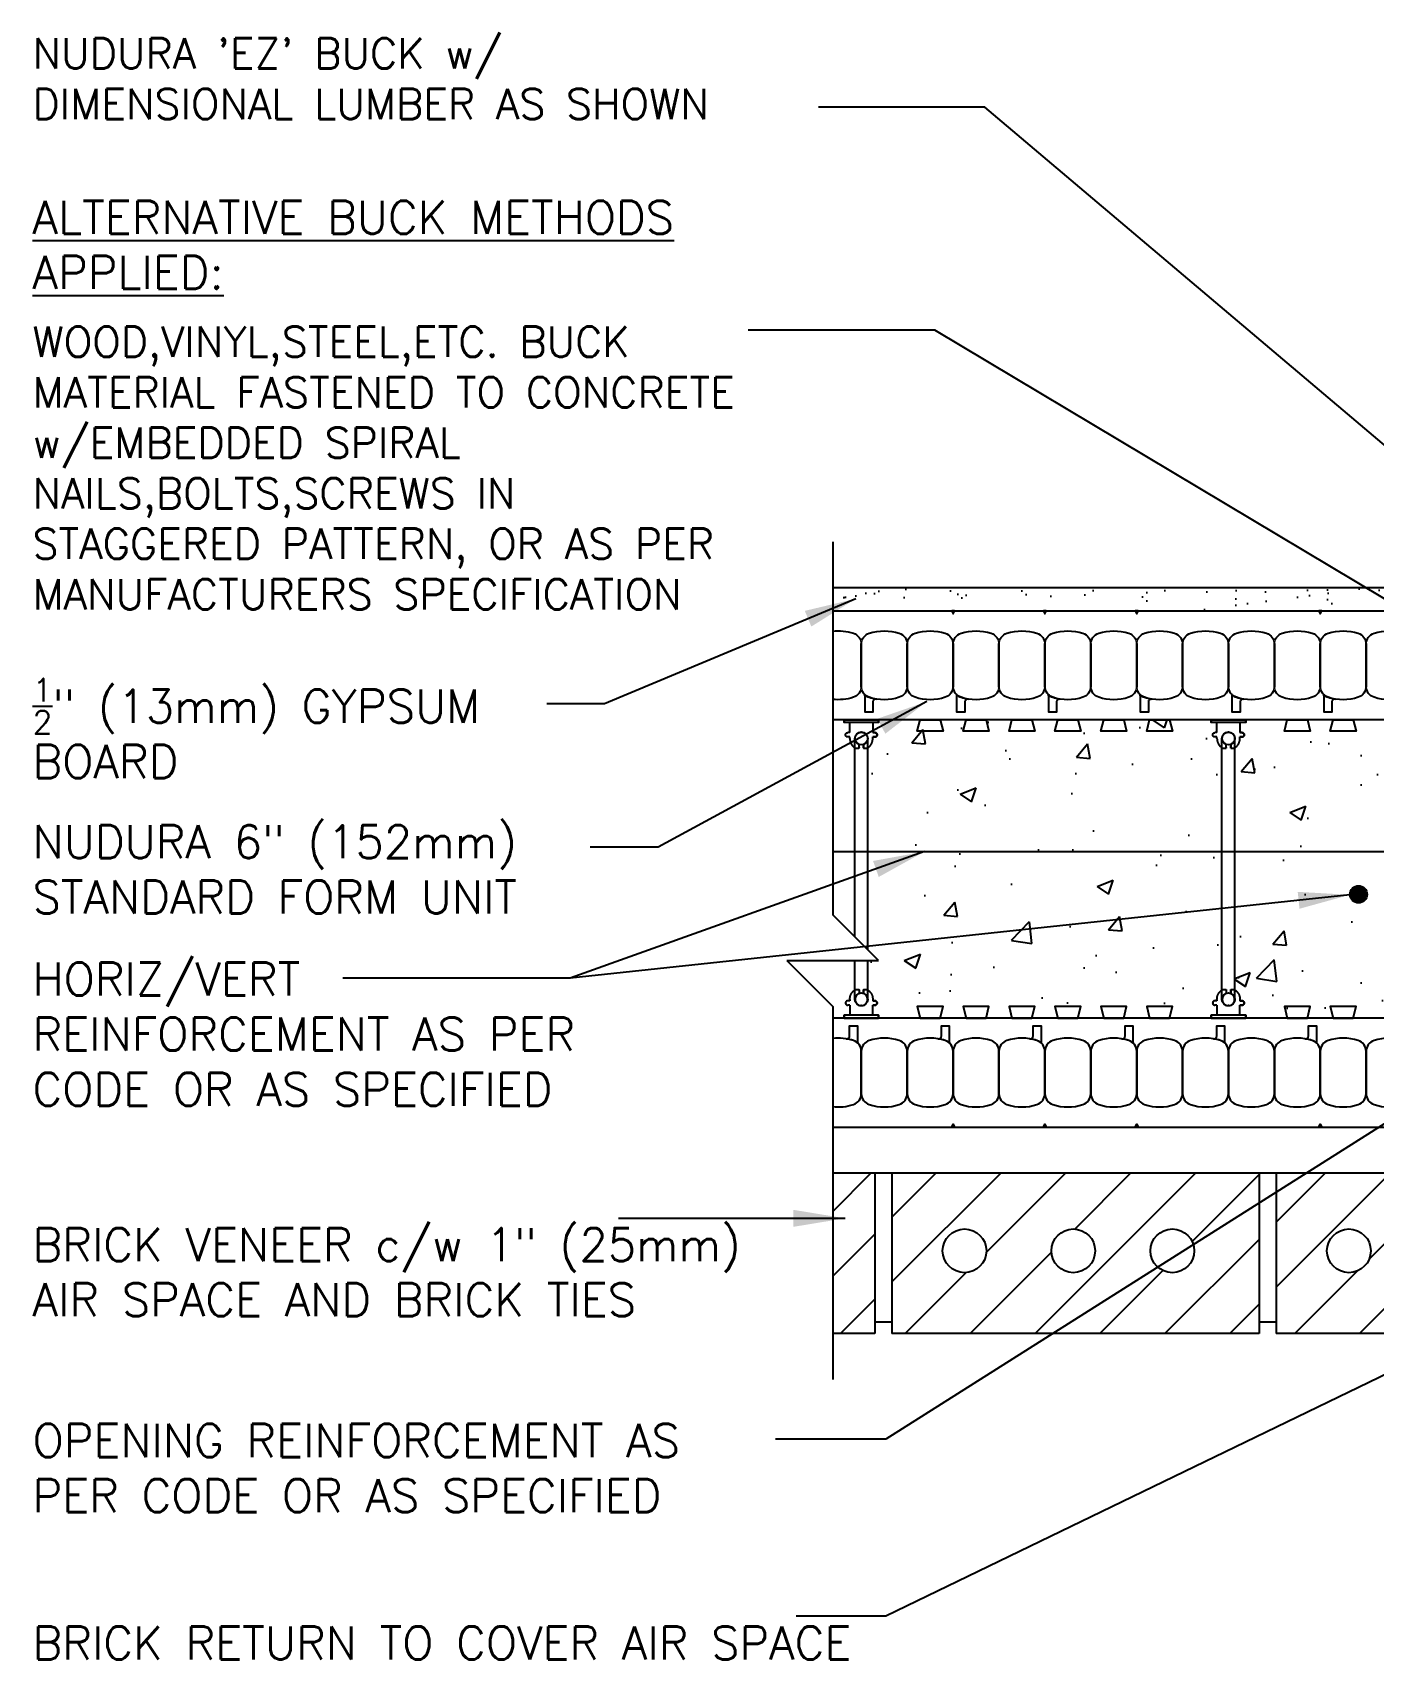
# Model space of a CAD drawing. Header units: inches. Extents: x 2870.9 to 2928.1, y 405.8 to 473.1.
# Drawn here: x 2870.89 to 2900.11, y 437.63 to 473.08 of the extents above; entities that cross this region are included whole.
import ezdxf

# ---------------------------------------------------------------- set-up
doc = ezdxf.new("R2010")
doc.units = ezdxf.units.IN
doc.header["$LTSCALE"] = 0.5
doc.header["$MEASUREMENT"] = 0
doc.layers.get('0').update_dxf_attribs({"linetype": 'CONTINUOUS'})
for name, color, linetype in [('HATCH', 12, 'CONTINUOUS'), ('LINE18', 9, 'CONTINUOUS'), ('line25', 2, 'CONTINUOUS'), ('LINE50', 5, 'CONTINUOUS'), ('LINE65', 3, 'CONTINUOUS'), ('LINE9', 9, 'CONTINUOUS'), ('TEXT', 4, 'CONTINUOUS')]:
    doc.layers.add(name, color=color, linetype=linetype)
doc.styles.add('DIM', font='romans.shx', dxfattribs={"width": 0.7})
doc.styles.get("Standard").update_dxf_attribs({"font": 'romans.shx'})
doc.dimstyles.new('ext_12', dxfattribs={"dimscale": 12, "dimtxt": 0.09375, "dimasz": 0.09375, "dimexe": 0.09375, "dimexo": 0.0625, "dimgap": 0.0625, "dimtad": 1, "dimdec": 1, "dimzin": 3, "dimdsep": 46, "dimlunit": 4, "dimtxsty": 'DIM', "dimcen": 0.09, "dimdle": 0.09375, "dimclrt": 4, "dimadec": 0, "dimazin": 0, "dimtfac": 1, "dimtdec": 1, "dimtmove": 2, "dimatfit": 3, "dimfxl": 0, "dimfrac": 2, "dimtolj": 1, "dimtzin": 0, "dimarcsym": 0})

# ---------------------------------------------------------------- blocks, each defined once
blk = doc.blocks.new('WEB_6_CENTRE_TOP')
for p, q in [((5.688, 0.141), (0, 0.141)), ((5.688, -0.141), (0, -0.141))]:
    blk.add_line(p, q)
for centre in [(0, 0), (5.688, 0)]:
    blk.add_circle(centre, 0.141)
blk = doc.blocks.new('Connector')
blk.add_point((0.271, 0))
at = {"layer": 'LINE9'}
for p, q in [((0, 0.375), (0, -0.375)), ((0.062, -0.375), (0.062, 0.375)), ((0.281, 0.25), (0.062, 0.25))]:
    blk.add_line(p, q, dxfattribs=at)
for points, weights in [([(0.007, 0.375), (0.004, 0.375), (0, 0.375)], [1, 0.972587069138, 0.950305488115]), ([(0.327, 0.343), (0.308, 0.343), (0.281, 0.317), (0.281, 0.297)], [1, 0.85355339, 0.85355339, 1]), ([(0.328, 0.343), (0.327, 0.343), (0.327, 0.343)], [1, 0.70710678, 1]), ([(0.375, 0.297), (0.375, 0.317), (0.348, 0.343), (0.329, 0.343)], [1, 0.85355339, 0.85355339, 1]), ([(0.406, 0.25), (0.546, 0.25), (0.619, 0.131)], [0.958404415409, 0.794674173519, 0.864651571113]), ([(0.619, 0.052), (0.612, 0.049), (0.604, 0.049)], [0.83615024178, 0.892081430621, 1]), ([(0.281, -0.297), (0.281, -0.317), (0.308, -0.343), (0.327, -0.343)], [1, 0.85355339, 0.85355339, 1]), ([(0.327, -0.343), (0.281, -0.343), (0.281, -0.297)], [1, 0.70710678, 1]), ([(0.329, -0.343), (0.348, -0.343), (0.375, -0.317), (0.375, -0.297)], [1, 0.85355339, 0.85355339, 1]), ([(0.375, -0.297), (0.375, -0.343), (0.329, -0.343)], [1, 0.70710678, 1]), ([(0.619, -0.131), (0.546, -0.25), (0.406, -0.25)], [0.864651574428, 0.794674169686, 0.958404415195]), ([(0.604, -0.049), (0.612, -0.049), (0.619, -0.052)], [1, 0.89208144177, 0.836150253337]), ([(0, -0.375), (0.004, -0.375), (0.007, -0.375)], [0.950305488115, 0.972587069138, 1])]:
    blk.add_rational_spline(points, weights, degree=2, dxfattribs=at)
for points, degree in [([(0, 0.375), (0.002, 0.375), (0.005, 0.375), (0.007, 0.375)], 3), ([(0.007, 0.375), (0.021, 0.375), (0.051, 0.375), (0.062, 0.375), (0.062, 0.375)], 3), ([(0.281, 0.25), (0.281, 0.297)], 1), ([(0.327, 0.343), (0.327, 0.343), (0.328, 0.343), (0.328, 0.343)], 3), ([(0.328, 0.343), (0.329, 0.343), (0.329, 0.343), (0.329, 0.343)], 3), ([(0.375, 0.25), (0.375, 0.297)], 1), ([(0.406, 0.25), (0.375, 0.25)], 1), ([(0.604, 0.049), (0.532, 0.049)], 1), ([(0.604, 0.049), (0.609, 0.049), (0.614, 0.05), (0.619, 0.052)], 3), ([(0.619, 0.131), (0.619, 0.052)], 1), ([(0.062, -0.25), (0.281, -0.25)], 1), ([(0.281, -0.297), (0.281, -0.25)], 1), ([(0.281, -0.25), (0.281, -0.297)], 1), ([(0.328, -0.343), (0.328, -0.343), (0.327, -0.343), (0.327, -0.343)], 3), ([(0.329, -0.343), (0.329, -0.343), (0.329, -0.343), (0.328, -0.343)], 3), ([(0.375, -0.25), (0.375, -0.297)], 1), ([(0.375, -0.297), (0.375, -0.25)], 1), ([(0.406, -0.25), (0.375, -0.25)], 1), ([(0.532, -0.049), (0.604, -0.049)], 1), ([(0.604, -0.049), (0.58, -0.049), (0.556, -0.049), (0.532, -0.049)], 3), ([(0.619, -0.052), (0.614, -0.05), (0.609, -0.049), (0.604, -0.049)], 3), ([(0.619, -0.052), (0.619, -0.131)], 1), ([(0.007, -0.375), (0.005, -0.375), (0.002, -0.375), (0, -0.375)], 3), ([(0.062, -0.375), (0.062, -0.375), (0.051, -0.375), (0.021, -0.375), (0.007, -0.375)], 3)]:
    blk.add_open_spline(points, degree=degree, dxfattribs=at)
for points, weights, knots in [([(0.062, 0.375), (0.062, 0.375), (0.046, 0.375), (0.03, 0.375), (0.007, 0.375)], [0.868718858569, 0.861102746415, 1, 0.861102734288, 0.868718859898], [0, 0, 0, 0.5, 0.5, 1, 1, 1]), ([(0.532, 0.049), (0.472, 0.203), (0.333, 0.113), (0.157, 0), (0.333, -0.113), (0.472, -0.203), (0.532, -0.049)], [0.899508922286, 0.599718215298, 1, 0.54226024, 1, 0.599718224335, 0.899508908749], [0, 0, 0, 0.318112, 0.318112, 0.681888, 0.681888, 1, 1, 1]), ([(0.007, -0.375), (0.03, -0.375), (0.046, -0.375), (0.062, -0.375), (0.062, -0.375)], [0.868718859319, 0.861102739573, 1, 0.861102742958, 0.868718858948], [0, 0, 0, 0.5, 0.5, 1, 1, 1])]:
    blk.add_rational_spline(points, weights, degree=2, knots=knots, dxfattribs=at)
for points in [[(0.406, 0.25), (0.406, 0.25), (0.406, 0.25), (0.406, 0.25), (0.406, 0.25), (0.406, 0.25), (0.406, 0.25)], [(0.406, 0.25), (0.406, 0.25), (0.406, 0.25), (0.406, 0.25), (0.406, 0.25), (0.406, 0.25), (0.406, 0.25)], [(0.406, 0.25), (0.406, 0.25), (0.406, 0.25), (0.406, 0.25), (0.406, 0.25), (0.406, 0.25), (0.406, 0.25)], [(0.406, 0.25), (0.406, 0.25), (0.406, 0.25), (0.406, 0.25), (0.406, 0.25), (0.406, 0.25), (0.406, 0.25)], [(0.406, 0.25), (0.406, 0.25), (0.406, 0.25), (0.406, 0.25), (0.406, 0.25), (0.406, 0.25), (0.406, 0.25)], [(0.406, 0.25), (0.406, 0.25), (0.406, 0.25), (0.406, 0.25), (0.406, 0.25), (0.406, 0.25), (0.406, 0.25)], [(0.406, 0.25), (0.406, 0.25), (0.406, 0.25), (0.406, 0.25), (0.406, 0.25), (0.406, 0.25), (0.406, 0.25)], [(0.406, 0.25), (0.406, 0.25), (0.406, 0.25), (0.406, 0.25), (0.406, 0.25), (0.406, 0.25), (0.406, 0.25)], [(0.406, 0.25), (0.406, 0.25), (0.406, 0.25), (0.406, 0.25), (0.406, 0.25), (0.406, 0.25), (0.406, 0.25)], [(0.406, 0.25), (0.406, 0.25), (0.406, 0.25), (0.406, 0.25), (0.406, 0.25), (0.406, 0.25), (0.406, 0.25)], [(0.406, 0.25), (0.406, 0.25), (0.406, 0.25), (0.406, 0.25), (0.406, 0.25), (0.406, 0.25), (0.406, 0.25)], [(0.406, 0.25), (0.406, 0.25), (0.406, 0.25), (0.406, 0.25), (0.406, 0.25), (0.406, 0.25), (0.406, 0.25)], [(0.406, 0.25), (0.406, 0.25), (0.406, 0.25), (0.406, 0.25), (0.406, 0.25), (0.406, 0.25), (0.406, 0.25)], [(0.406, 0.25), (0.406, 0.25), (0.406, 0.25), (0.406, 0.25), (0.406, 0.25), (0.406, 0.25), (0.406, 0.25)], [(0.406, 0.25), (0.406, 0.25), (0.406, 0.25), (0.406, 0.25), (0.406, 0.25), (0.406, 0.25), (0.406, 0.25)], [(0.406, 0.25), (0.406, 0.25), (0.406, 0.25), (0.406, 0.25), (0.406, 0.25), (0.406, 0.25), (0.406, 0.25)], [(0.406, 0.25), (0.406, 0.25), (0.406, 0.25), (0.406, 0.25), (0.406, 0.25), (0.406, 0.25), (0.406, 0.25)], [(0.406, 0.25), (0.406, 0.25), (0.406, 0.25), (0.406, 0.25), (0.406, 0.25), (0.406, 0.25), (0.406, 0.25)], [(0.406, 0.25), (0.406, 0.25), (0.406, 0.25), (0.406, 0.25), (0.406, 0.25), (0.406, 0.25), (0.406, 0.25)], [(0.406, 0.25), (0.406, 0.25), (0.406, 0.25), (0.406, 0.25), (0.406, 0.25), (0.406, 0.25), (0.406, 0.25)], [(0.406, 0.25), (0.406, 0.25), (0.406, 0.25), (0.406, 0.25), (0.406, 0.25), (0.406, 0.25), (0.406, 0.25)], [(0.406, 0.25), (0.406, 0.25), (0.406, 0.25), (0.406, 0.25), (0.406, 0.25), (0.406, 0.25), (0.406, 0.25)], [(0.406, 0.25), (0.406, 0.25), (0.406, 0.25), (0.406, 0.25), (0.406, 0.25), (0.406, 0.25), (0.406, 0.25)], [(0.406, 0.25), (0.406, 0.25), (0.406, 0.25), (0.406, 0.25), (0.406, 0.25), (0.406, 0.25), (0.406, 0.25)], [(0.532, 0.049), (0.532, 0.049), (0.532, 0.049), (0.532, 0.049), (0.532, 0.049), (0.532, 0.049), (0.532, 0.049)], [(0.532, 0.049), (0.532, 0.049), (0.532, 0.049), (0.532, 0.049), (0.532, 0.049), (0.532, 0.049), (0.532, 0.049)], [(0.532, 0.049), (0.532, 0.049), (0.532, 0.049), (0.532, 0.049), (0.532, 0.049), (0.532, 0.049), (0.532, 0.049)], [(0.532, 0.049), (0.532, 0.049), (0.532, 0.049), (0.532, 0.049), (0.532, 0.049), (0.532, 0.049), (0.532, 0.049)], [(0.532, 0.049), (0.532, 0.049), (0.532, 0.049), (0.532, 0.049), (0.532, 0.049), (0.532, 0.049), (0.532, 0.049)], [(0.532, 0.049), (0.532, 0.049), (0.532, 0.049), (0.532, 0.049), (0.532, 0.049), (0.532, 0.049), (0.532, 0.049)], [(0.532, 0.049), (0.532, 0.049), (0.532, 0.049), (0.532, 0.049), (0.532, 0.049), (0.532, 0.049), (0.532, 0.049)], [(0.532, 0.049), (0.532, 0.049), (0.532, 0.049), (0.532, 0.049), (0.532, 0.049), (0.532, 0.049), (0.532, 0.049)], [(0.532, 0.049), (0.532, 0.049), (0.532, 0.049), (0.532, 0.049), (0.532, 0.049), (0.532, 0.049), (0.532, 0.049)], [(0.532, 0.049), (0.532, 0.049), (0.532, 0.049), (0.532, 0.049), (0.532, 0.049), (0.532, 0.049), (0.532, 0.049)], [(0.604, 0.049), (0.604, 0.049), (0.604, 0.049), (0.604, 0.049), (0.604, 0.049), (0.604, 0.049), (0.604, 0.049)], [(0.604, 0.049), (0.604, 0.049), (0.604, 0.049), (0.604, 0.049), (0.604, 0.049), (0.604, 0.049), (0.604, 0.049)], [(0.604, 0.049), (0.604, 0.049), (0.604, 0.049), (0.604, 0.049), (0.604, 0.049), (0.604, 0.049), (0.604, 0.049)], [(0.604, 0.049), (0.604, 0.049), (0.604, 0.049), (0.604, 0.049), (0.604, 0.049), (0.604, 0.049), (0.604, 0.049)], [(0.619, 0.131), (0.619, 0.131), (0.619, 0.131), (0.619, 0.131), (0.619, 0.131), (0.619, 0.131), (0.619, 0.131)], [(0.619, 0.131), (0.619, 0.131), (0.619, 0.131), (0.619, 0.131), (0.619, 0.131), (0.619, 0.131), (0.619, 0.131)], [(0.619, 0.131), (0.619, 0.131), (0.619, 0.131), (0.619, 0.131), (0.619, 0.131), (0.619, 0.131), (0.619, 0.131)], [(0.619, 0.131), (0.619, 0.131), (0.619, 0.131), (0.619, 0.131), (0.619, 0.131), (0.619, 0.131), (0.619, 0.131)], [(0.406, -0.25), (0.406, -0.25), (0.406, -0.25), (0.406, -0.25), (0.406, -0.25), (0.406, -0.25), (0.406, -0.25)], [(0.406, -0.25), (0.406, -0.25), (0.406, -0.25), (0.406, -0.25), (0.406, -0.25), (0.406, -0.25), (0.406, -0.25)], [(0.406, -0.25), (0.406, -0.25), (0.406, -0.25), (0.406, -0.25), (0.406, -0.25), (0.406, -0.25), (0.406, -0.25)], [(0.406, -0.25), (0.406, -0.25), (0.406, -0.25), (0.406, -0.25), (0.406, -0.25), (0.406, -0.25), (0.406, -0.25)], [(0.406, -0.25), (0.406, -0.25), (0.406, -0.25), (0.406, -0.25), (0.406, -0.25), (0.406, -0.25), (0.406, -0.25)], [(0.406, -0.25), (0.406, -0.25), (0.406, -0.25), (0.406, -0.25), (0.406, -0.25), (0.406, -0.25), (0.406, -0.25)], [(0.406, -0.25), (0.406, -0.25), (0.406, -0.25), (0.406, -0.25), (0.406, -0.25), (0.406, -0.25), (0.406, -0.25)], [(0.406, -0.25), (0.406, -0.25), (0.406, -0.25), (0.406, -0.25), (0.406, -0.25), (0.406, -0.25), (0.406, -0.25)], [(0.406, -0.25), (0.406, -0.25), (0.406, -0.25), (0.406, -0.25), (0.406, -0.25), (0.406, -0.25), (0.406, -0.25)], [(0.406, -0.25), (0.406, -0.25), (0.406, -0.25), (0.406, -0.25), (0.406, -0.25), (0.406, -0.25), (0.406, -0.25)], [(0.406, -0.25), (0.406, -0.25), (0.406, -0.25), (0.406, -0.25), (0.406, -0.25), (0.406, -0.25), (0.406, -0.25)], [(0.532, -0.049), (0.532, -0.049), (0.532, -0.049), (0.532, -0.049), (0.532, -0.049), (0.532, -0.049), (0.532, -0.049)], [(0.532, -0.049), (0.532, -0.049), (0.532, -0.049), (0.532, -0.049), (0.532, -0.049), (0.532, -0.049), (0.532, -0.049)], [(0.532, -0.049), (0.532, -0.049), (0.532, -0.049), (0.532, -0.049), (0.532, -0.049), (0.532, -0.049), (0.532, -0.049)], [(0.532, -0.049), (0.532, -0.049), (0.532, -0.049), (0.532, -0.049), (0.532, -0.049), (0.532, -0.049), (0.532, -0.049)], [(0.604, -0.049), (0.604, -0.049), (0.604, -0.049), (0.604, -0.049), (0.604, -0.049), (0.604, -0.049), (0.604, -0.049)], [(0.604, -0.049), (0.604, -0.049), (0.604, -0.049), (0.604, -0.049), (0.604, -0.049), (0.604, -0.049), (0.604, -0.049)], [(0.604, -0.049), (0.604, -0.049), (0.604, -0.049), (0.604, -0.049), (0.604, -0.049), (0.604, -0.049), (0.604, -0.049)], [(0.604, -0.049), (0.604, -0.049), (0.604, -0.049), (0.604, -0.049), (0.604, -0.049), (0.604, -0.049), (0.604, -0.049)], [(0.604, -0.049), (0.604, -0.049), (0.604, -0.049), (0.604, -0.049), (0.604, -0.049), (0.604, -0.049), (0.604, -0.049)], [(0.604, -0.049), (0.604, -0.049), (0.604, -0.049), (0.604, -0.049), (0.604, -0.049), (0.604, -0.049), (0.604, -0.049)], [(0.604, -0.049), (0.604, -0.049), (0.604, -0.049), (0.604, -0.049), (0.604, -0.049), (0.604, -0.049), (0.604, -0.049)], [(0.604, -0.049), (0.604, -0.049), (0.604, -0.049), (0.604, -0.049), (0.604, -0.049), (0.604, -0.049), (0.604, -0.049)], [(0.619, -0.131), (0.619, -0.131), (0.619, -0.131), (0.619, -0.131), (0.619, -0.131), (0.619, -0.131), (0.619, -0.131)], [(0.619, -0.131), (0.619, -0.131), (0.619, -0.131), (0.619, -0.131), (0.619, -0.131), (0.619, -0.131), (0.619, -0.131)], [(0.619, -0.131), (0.619, -0.131), (0.619, -0.131), (0.619, -0.131), (0.619, -0.131), (0.619, -0.131), (0.619, -0.131)], [(0.619, -0.131), (0.619, -0.131), (0.619, -0.131), (0.619, -0.131), (0.619, -0.131), (0.619, -0.131), (0.619, -0.131)]]:
    blk.add_open_spline(points, degree=3, knots=[0, 0, 0, 0, 1, 1, 1, 1, 1, 1, 1], dxfattribs=at)

msp = doc.modelspace()

# ---------------------------------------------------------------- hatches: boundary and pattern name
at = {"layer": 'HATCH'}
h = msp.add_hatch(dxfattribs=at)
h.set_pattern_fill('AR-SAND', color=256, scale=0.5, style=0)
h.set_pattern_definition([(37.5, (6.26056, 1.0462), (-0.03149668, 0.96341188), [0, -0.76, 0, -0.85, 0, -0.8125]), (7.5, (6.2606, 1.0462), (0.88488835, 1.41107303), [0, -0.41, 0, -0.685, 0, -0.2625]), (327.5, (5.64556, 1.0462), (1.55707093, 0.00282953), [0, -0.25, 0, -0.9, 0, -1.175]), (317.5, (5.6456, 1.0462), (1.5030633, 0.4388378), [0, -0.125, 0, -0.59, 0, -0.675])])
h.paths.add_polyline_path([(2894.0538476, 460.9825761), (2894.0538476, 460.4825761), (2899.7389942, 460.4825761), (2899.7389942, 460.9825761)])
h.paths.add_polyline_path([(2899.7389942, 460.9825761), (2899.7389942, 460.4825761), (2908.950108, 460.4825761), (2910.4550513, 460.4825761), (2910.4550513, 460.9825761)])
h.paths.add_polyline_path([(2888.3276461, 460.9825761), (2888.3276461, 460.4825761), (2894.0538476, 460.4825761), (2894.0538476, 460.9825761)])
h = msp.add_hatch(dxfattribs=at)
h.set_pattern_fill('AR-CONC', color=256, scale=0.5)
h.set_pattern_definition([(50, (0, 0), (3.586301, -0.3137607), [0.375, -4.125]), (355, (0, 0), (-0.6937567, 3.7609607), [0.3, -3.3]), (100.45144, (0.299, -0.026), (2.8925442, 3.4472), [0.318701, -3.5057106]), (46.1842, (0, 1), (5.3362067, -0.8275964), [0.5625, -6.1875]), (96.63564, (0.4447, 0.931), (4.67331, 4.870593), [0.478052, -5.258569]), (351.18416, (0, 1), (4.67331, 4.870593), [0.45, -4.95]), (21, (0.5, 0.75), (2.9845353, -2.0130945), [0.375, -4.125]), (326, (0.5, 0.75), (1.2165767, 3.62575), [0.3, -3.3]), (71.45144, (0.7487, 0.5822), (4.201112, 1.6126558), [0.318701, -3.5057106]), (37.5, (0, 0), (0.0607993, 1.66446927), [0, -3.26, 0, -3.35, 0, -3.3125]), (7.5, (0, 0), (1.3153477, 1.9720586), [0, -1.91, 0, -3.185, 0, -1.2625]), (327.5, (-1.115, 0), (2.6691122, -0.11277436), [0, -1.25, 0, -3.9, 0, -5.175]), (317.5, (-1.615, 0), (2.9159308, 0.500525), [0, -1.625, 0, -2.59, 0, -3.675])])
h.paths.add_polyline_path([(2889.3251073, 458.1076087), (2896.5751088, 458.1076087), (2896.8094383, 457.4949906), (2896.8094383, 452.2202318), (2896.5751088, 451.6076138), (2889.3251073, 451.6076138), (2889.0906883, 452.2202926), (2889.0906883, 452.8579838), (2889.3276461, 452.8579838), (2889.0906883, 453.0949416), (2889.0906883, 457.4949298)])
h.paths.add_polyline_path([(2897.3251073, 458.1076087), (2904.5751088, 458.1076087), (2904.8094383, 457.4949906), (2904.8094383, 452.2202318), (2904.5751088, 451.6076138), (2897.3251073, 451.6076138), (2897.0906883, 452.2202926), (2897.0906883, 452.8579838), (2897.0906883, 453.0949416), (2897.0906883, 457.4949298)])
h.paths.add_polyline_path([(2905.3251073, 458.1076087), (2908.3980725, 458.1075735), (2908.3980725, 451.6075786), (2905.3251073, 451.6076138), (2905.0906883, 452.2202926), (2905.0906883, 452.8579838), (2905.0906883, 453.0949416), (2905.0906883, 457.4949298)])
h = msp.add_hatch(dxfattribs=at)
h.set_pattern_fill('ANSI31', color=256, scale=8, style=0)
h.paths.add_polyline_path([(2889.2421784, 448.2329838), (2888.3276461, 448.2329838), (2888.3276461, 444.7329838), (2889.2421784, 444.7329838)])
edge = h.paths.add_edge_path()
edge.add_arc((2891.1987763, 446.5346126), 0.4765505, 0, 360)
edge = h.paths.add_edge_path()
edge.add_arc((2893.5678856, 446.5346126), 0.4765505, 0, 360)
edge = h.paths.add_edge_path()
edge.add_arc((2895.7278496, 446.5346126), 0.4765505, 0, 360)
h.paths.add_polyline_path([(2889.6171784, 448.2329838), (2889.6171784, 444.7329838), (2897.6171784, 444.7329838), (2897.6171784, 448.2329838)])
edge = h.paths.add_edge_path()
edge.add_arc((2899.5737763, 446.5346126), 0.4765505, 0, 360)
edge = h.paths.add_edge_path()
edge.add_arc((2901.9428856, 446.5346126), 0.4765505, 0, 360)
edge = h.paths.add_edge_path()
edge.add_arc((2904.1028496, 446.5346126), 0.4765505, 0, 360)
h.paths.add_polyline_path([(2905.9921784, 448.2329838), (2897.9921784, 448.2329838), (2897.9921784, 444.7329838), (2905.9921784, 444.7329838)])
edge = h.paths.add_edge_path()
edge.add_arc((2908.1688072, 446.6223126), 0.4765505, 0, 360)
edge = h.paths.add_edge_path()
edge.add_arc((2908.1688072, 448.7822766), 0.4765505, 185.98639163, 354.01360837)
edge.add_line((2908.6427589, 448.7325761), (2909.8671784, 448.7325761))
edge.add_line((2909.8671784, 448.7325761), (2909.8671784, 444.7329838))
edge.add_line((2909.8671784, 444.7329838), (2906.3671784, 444.7329838))
edge.add_line((2906.3671784, 444.7329838), (2906.3671784, 448.7325761))
edge.add_line((2906.3671784, 448.7325761), (2907.6948555, 448.7325761))
at = {"layer": 'LINE65'}
msp.add_hatch(color=256, dxfattribs=at).paths.add_polyline_path([(2899.9720393, 454.3027795, 1), (2899.5970393, 454.3027795, 1)])

# ---------------------------------------------------------------- linework, layer by layer
at = {"layer": 'LINE18', "flags": 128}
msp.add_lwpolyline([(2910.5011689, 453.8205357), (2910.5011689, 460.9829838), (2888.3276461, 460.9829838)], dxfattribs=at)
at = {"layer": 'line25'}
for p, q in [((2909.950108, 458.1075761), (2888.325108, 458.1075761)), ((2909.950108, 451.6075761), (2888.3276461, 451.6075761)), ((2888.3276461, 448.2329838), (2906.3671784, 448.2329838)), ((2889.2421784, 448.2329838), (2889.2421784, 444.7329838)), ((2889.6171784, 448.2329838), (2889.6171784, 444.7329838)), ((2889.6171784, 448.2329838), (2889.6171784, 444.7329838)), ((2897.6171784, 448.2329838), (2897.6171784, 444.7329838)), ((2897.9921784, 448.2329838), (2897.9921784, 444.7329838)), ((2897.9921784, 448.2329838), (2897.9921784, 444.7329838)), ((2889.6171784, 444.9829838), (2889.2421784, 444.9829838)), ((2897.9921784, 444.9829838), (2897.6171784, 444.9829838)), ((2889.2421784, 444.7329838), (2888.3276461, 444.7329838)), ((2897.6171784, 444.7329838), (2889.6171784, 444.7329838)), ((2905.9921784, 444.7329838), (2897.9921784, 444.7329838))]:
    msp.add_line(p, q, dxfattribs=at)
for points in [[(2890.668942, 458.1075761), (2890.731274, 457.8575761), (2890.168942, 457.8575761), (2890.231274, 458.1075761)], [(2891.668942, 458.1075761), (2891.731274, 457.8575761), (2891.168942, 457.8575761), (2891.231274, 458.1075761)], [(2892.668942, 458.1075761), (2892.731274, 457.8575761), (2892.168942, 457.8575761), (2892.231274, 458.1075761)], [(2893.668942, 458.1075761), (2893.731274, 457.8575761), (2893.168942, 457.8575761), (2893.231274, 458.1075761)], [(2894.668942, 458.1075761), (2894.731274, 457.8575761), (2894.168942, 457.8575761), (2894.231274, 458.1075761)], [(2895.668942, 458.1075761), (2895.731274, 457.8575761), (2895.168942, 457.8575761), (2895.231274, 458.1075761)], [(2898.668942, 458.1075761), (2898.731274, 457.8575761), (2898.168942, 457.8575761), (2898.231274, 458.1075761)], [(2899.668942, 458.1075761), (2899.731274, 457.8575761), (2899.168942, 457.8575761), (2899.231274, 458.1075761)], [(2890.668942, 451.6075761), (2890.731274, 451.8575761), (2890.168942, 451.8575761), (2890.231274, 451.6075761)], [(2891.668942, 451.6075761), (2891.731274, 451.8575761), (2891.168942, 451.8575761), (2891.231274, 451.6075761)], [(2892.668942, 451.6075761), (2892.731274, 451.8575761), (2892.168942, 451.8575761), (2892.231274, 451.6075761)], [(2893.668942, 451.6075761), (2893.731274, 451.8575761), (2893.168942, 451.8575761), (2893.231274, 451.6075761)], [(2894.668942, 451.6075761), (2894.731274, 451.8575761), (2894.168942, 451.8575761), (2894.231274, 451.6075761)], [(2895.668942, 451.6075761), (2895.731274, 451.8575761), (2895.168942, 451.8575761), (2895.231274, 451.6075761)], [(2898.668942, 451.6075761), (2898.731274, 451.8575761), (2898.168942, 451.8575761), (2898.231274, 451.6075761)], [(2899.668942, 451.6075761), (2899.731274, 451.8575761), (2899.168942, 451.8575761), (2899.231274, 451.6075761)]]:
    msp.add_lwpolyline(points, close=True, dxfattribs=at)
for centre in [(2891.1987763, 446.5346126), (2893.5678856, 446.5346126), (2895.7278496, 446.5346126), (2899.5737763, 446.5346126)]:
    msp.add_circle(centre, 0.4765505, dxfattribs=at)
at = {"layer": 'LINE50'}
for p, q in [((2888.325108, 460.4825761), (2909.950108, 460.4825761)), ((2888.325108, 449.2325761), (2909.950108, 449.2325761))]:
    msp.add_line(p, q, dxfattribs=at)
at = {"layer": 'LINE65', "flags": 128}
msp.add_lwpolyline([(2888.3276461, 455.2349144), (2906.8980725, 455.2349144)], dxfattribs=at)
at = {"layer": 'LINE65'}
msp.add_circle((2899.7845393, 454.3027795), 0.1875, dxfattribs=at)
at = {"layer": 'LINE9'}
for p, q in [((2888.3276461, 461.9829838), (2888.3276461, 453.8579838)), ((2888.8094383, 453.3761916), (2888.8094383, 457.7016112)), ((2889.0906883, 453.0949416), (2889.0906883, 457.7016112)), ((2889.3276461, 452.8579838), (2888.3276461, 453.8579838)), ((2887.3276461, 452.8579838), (2888.3276461, 451.8579838)), ((2887.3276461, 452.8579838), (2889.3276461, 452.8579838)), ((2888.8094383, 452.0136112), (2888.8094383, 452.8579838)), ((2889.0906883, 452.0136112), (2889.0906883, 452.8579838)), ((2888.3276461, 451.8579838), (2888.3276461, 443.7329838))]:
    msp.add_line(p, q, dxfattribs=at)
for points in [[(2890.918858, 460.4825761), (2890.950108, 460.4180913), (2890.981358, 460.4825761)], [(2892.918858, 460.4825761), (2892.950108, 460.4180913), (2892.981358, 460.4825761)], [(2894.918858, 460.4825761), (2894.950108, 460.4180913), (2894.981358, 460.4825761)], [(2898.918858, 460.4825761), (2898.950108, 460.4180913), (2898.981358, 460.4825761)], [(2890.918858, 449.2325761), (2890.950108, 449.2970609), (2890.981358, 449.2325761)], [(2892.918858, 449.2325761), (2892.950108, 449.2970609), (2892.981358, 449.2325761)], [(2894.918858, 449.2325761), (2894.950108, 449.2970609), (2894.981358, 449.2325761)], [(2898.918858, 449.2325761), (2898.950108, 449.2970609), (2898.981358, 449.2325761)]]:
    msp.add_lwpolyline(points, close=True, dxfattribs=at)
for points in [[(2888.325108, 460.0376975, -0.1080897437), (2888.7770311, 459.9935299, -0.3253046293), (2888.950108, 459.7556584), (2888.950108, 458.8344938, -0.3253046293), (2888.7770311, 458.5966223, -0.1080897437), (2888.325108, 458.5524546)], [(2888.325108, 449.6774546, 0.1080897437), (2888.7770311, 449.7216223, 0.3253046293), (2888.950108, 449.9594938), (2888.950108, 450.8806584, 0.3253046293), (2888.7770311, 451.1185299, 0.1074814742), (2888.3276461, 451.1629951, 0.1074814742)]]:
    msp.add_lwpolyline(points, format="xyb", dxfattribs=at)
for points in [[(2889.7770311, 458.5966223, -0.1576707808), (2889.123185, 458.5966223, -0.3253046293), (2888.950108, 458.8344938), (2888.950108, 459.7556584, -0.3253046293), (2889.123185, 459.9935299, -0.1576707808), (2889.7770311, 459.9935299, -0.3253046293), (2889.950108, 459.7556584), (2889.950108, 458.8344938, -0.3253046293)], [(2890.7770311, 458.5966223, -0.1576707808), (2890.123185, 458.5966223, -0.3253046293), (2889.950108, 458.8344938), (2889.950108, 459.7556584, -0.3253046293), (2890.123185, 459.9935299, -0.1576707808), (2890.7770311, 459.9935299, -0.3253046293), (2890.950108, 459.7556584), (2890.950108, 458.8344938, -0.3253046293)], [(2891.7770311, 458.5966223, -0.1576707808), (2891.123185, 458.5966223, -0.3253046293), (2890.950108, 458.8344938), (2890.950108, 459.7556584, -0.3253046293), (2891.123185, 459.9935299, -0.1576707808), (2891.7770311, 459.9935299, -0.3253046293), (2891.950108, 459.7556584), (2891.950108, 458.8344938, -0.3253046293)], [(2892.7770311, 458.5966223, -0.1576707808), (2892.123185, 458.5966223, -0.3253046293), (2891.950108, 458.8344938), (2891.950108, 459.7556584, -0.3253046293), (2892.123185, 459.9935299, -0.1576707808), (2892.7770311, 459.9935299, -0.3253046293), (2892.950108, 459.7556584), (2892.950108, 458.8344938, -0.3253046293)], [(2893.7770311, 458.5966223, -0.1576707808), (2893.123185, 458.5966223, -0.3253046293), (2892.950108, 458.8344938), (2892.950108, 459.7556584, -0.3253046293), (2893.123185, 459.9935299, -0.1576707808), (2893.7770311, 459.9935299, -0.3253046293), (2893.950108, 459.7556584), (2893.950108, 458.8344938, -0.3253046293)], [(2894.7770311, 458.5966223, -0.1576707808), (2894.123185, 458.5966223, -0.3253046293), (2893.950108, 458.8344938), (2893.950108, 459.7556584, -0.3253046293), (2894.123185, 459.9935299, -0.1576707808), (2894.7770311, 459.9935299, -0.3253046293), (2894.950108, 459.7556584), (2894.950108, 458.8344938, -0.3253046293)], [(2895.7770311, 458.5966223, -0.1576707808), (2895.123185, 458.5966223, -0.3253046293), (2894.950108, 458.8344938), (2894.950108, 459.7556584, -0.3253046293), (2895.123185, 459.9935299, -0.1576707808), (2895.7770311, 459.9935299, -0.3253046293), (2895.950108, 459.7556584), (2895.950108, 458.8344938, -0.3253046293)], [(2896.7770311, 458.5966223, -0.1576707808), (2896.123185, 458.5966223, -0.3253046293), (2895.950108, 458.8344938), (2895.950108, 459.7556584, -0.3253046293), (2896.123185, 459.9935299, -0.1576707808), (2896.7770311, 459.9935299, -0.3253046293), (2896.950108, 459.7556584), (2896.950108, 458.8344938, -0.3253046293)], [(2897.7770311, 458.5966223, -0.1576707808), (2897.123185, 458.5966223, -0.3253046293), (2896.950108, 458.8344938), (2896.950108, 459.7556584, -0.3253046293), (2897.123185, 459.9935299, -0.1576707808), (2897.7770311, 459.9935299, -0.3253046293), (2897.950108, 459.7556584), (2897.950108, 458.8344938, -0.3253046293)], [(2898.7770311, 458.5966223, -0.1576707808), (2898.123185, 458.5966223, -0.3253046293), (2897.950108, 458.8344938), (2897.950108, 459.7556584, -0.3253046293), (2898.123185, 459.9935299, -0.1576707808), (2898.7770311, 459.9935299, -0.3253046293), (2898.950108, 459.7556584), (2898.950108, 458.8344938, -0.3253046293)], [(2899.7770311, 458.5966223, -0.1576707808), (2899.123185, 458.5966223, -0.3253046293), (2898.950108, 458.8344938), (2898.950108, 459.7556584, -0.3253046293), (2899.123185, 459.9935299, -0.1576707808), (2899.7770311, 459.9935299, -0.3253046293), (2899.950108, 459.7556584), (2899.950108, 458.8344938, -0.3253046293)], [(2900.7770311, 458.5966223, -0.1576707808), (2900.123185, 458.5966223, -0.3253046293), (2899.950108, 458.8344938), (2899.950108, 459.7556584, -0.3253046293), (2900.123185, 459.9935299, -0.1576707808), (2900.7770311, 459.9935299, -0.3253046293), (2900.950108, 459.7556584), (2900.950108, 458.8344938, -0.3253046293)], [(2889.123185, 458.5966223, 0.0372666955), (2889.2768804, 458.5592925, 0.463035607), (2889.2041905, 458.4976288), (2889.2041905, 458.2760304), (2889.0333588, 458.2760304), (2889.0333588, 458.6221238, 0.189002358), (2889.0167086, 458.6645978, 0.1284073578)], [(2891.123185, 458.5966223, 0.0372666955), (2891.2768804, 458.5592925, 0.463035607), (2891.2041905, 458.4976288), (2891.2041905, 458.2760304), (2891.0333588, 458.2760304), (2891.0333588, 458.6221238, 0.189002358), (2891.0167086, 458.6645978, 0.1284073578)], [(2893.123185, 458.5966223, 0.0372666955), (2893.2768804, 458.5592925, 0.463035607), (2893.2041905, 458.4976288), (2893.2041905, 458.2760304), (2893.0333588, 458.2760304), (2893.0333588, 458.6221238, 0.189002358), (2893.0167086, 458.6645978, 0.1284073578)], [(2895.123185, 458.5966223, 0.0372666955), (2895.2768804, 458.5592925, 0.463035607), (2895.2041905, 458.4976288), (2895.2041905, 458.2760304), (2895.0333588, 458.2760304), (2895.0333588, 458.6221238, 0.189002358), (2895.0167086, 458.6645978, 0.1284073578)], [(2897.123185, 458.5966223, 0.0372666955), (2897.2768804, 458.5592925, 0.463035607), (2897.2041905, 458.4976288), (2897.2041905, 458.2760304), (2897.0333588, 458.2760304), (2897.0333588, 458.6221238, 0.189002358), (2897.0167086, 458.6645978, 0.1284073578)], [(2899.123185, 458.5966223, 0.0372666955), (2899.2768804, 458.5592925, 0.463035607), (2899.2041905, 458.4976288), (2899.2041905, 458.2760304), (2899.0333588, 458.2760304), (2899.0333588, 458.6221238, 0.189002358), (2899.0167086, 458.6645978, 0.1284073578)], [(2888.7770311, 451.1185299, 0.0372666955), (2888.6233357, 451.1558596, 0.463035607), (2888.6960256, 451.2175234), (2888.6960256, 451.4391217), (2888.8668573, 451.4391217), (2888.8668573, 451.0930284, 0.189002358), (2888.8835074, 451.0505544, 0.1284073578)], [(2890.7770311, 451.1185299, 0.0372666955), (2890.6233357, 451.1558596, 0.463035607), (2890.6960256, 451.2175234), (2890.6960256, 451.4391217), (2890.8668573, 451.4391217), (2890.8668573, 451.0930284, 0.189002358), (2890.8835074, 451.0505544, 0.1284073578)], [(2892.7770311, 451.1185299, 0.0372666955), (2892.6233357, 451.1558596, 0.463035607), (2892.6960256, 451.2175234), (2892.6960256, 451.4391217), (2892.8668573, 451.4391217), (2892.8668573, 451.0930284, 0.189002358), (2892.8835074, 451.0505544, 0.1284073578)], [(2894.7770311, 451.1185299, 0.0372666955), (2894.6233357, 451.1558596, 0.463035607), (2894.6960256, 451.2175234), (2894.6960256, 451.4391217), (2894.8668573, 451.4391217), (2894.8668573, 451.0930284, 0.189002358), (2894.8835074, 451.0505544, 0.1284073578)], [(2896.7770311, 451.1185299, 0.0372666955), (2896.6233357, 451.1558596, 0.463035607), (2896.6960256, 451.2175234), (2896.6960256, 451.4391217), (2896.8668573, 451.4391217), (2896.8668573, 451.0930284, 0.189002358), (2896.8835074, 451.0505544, 0.1284073578)], [(2898.7770311, 451.1185299, 0.0372666955), (2898.6233357, 451.1558596, 0.463035607), (2898.6960256, 451.2175234), (2898.6960256, 451.4391217), (2898.8668573, 451.4391217), (2898.8668573, 451.0930284, 0.189002358), (2898.8835074, 451.0505544, 0.1284073578)], [(2889.7770311, 451.1185299, 0.1576707808), (2889.123185, 451.1185299, 0.3253046293), (2888.950108, 450.8806584), (2888.950108, 449.9594938, 0.3253046293), (2889.123185, 449.7216223, 0.1576707808), (2889.7770311, 449.7216223, 0.3253046293), (2889.950108, 449.9594938), (2889.950108, 450.8806584, 0.3253046293)], [(2890.7770311, 451.1185299, 0.1576707808), (2890.123185, 451.1185299, 0.3253046293), (2889.950108, 450.8806584), (2889.950108, 449.9594938, 0.3253046293), (2890.123185, 449.7216223, 0.1576707808), (2890.7770311, 449.7216223, 0.3253046293), (2890.950108, 449.9594938), (2890.950108, 450.8806584, 0.3253046293)], [(2891.7770311, 451.1185299, 0.1576707808), (2891.123185, 451.1185299, 0.3253046293), (2890.950108, 450.8806584), (2890.950108, 449.9594938, 0.3253046293), (2891.123185, 449.7216223, 0.1576707808), (2891.7770311, 449.7216223, 0.3253046293), (2891.950108, 449.9594938), (2891.950108, 450.8806584, 0.3253046293)], [(2892.7770311, 451.1185299, 0.1576707808), (2892.123185, 451.1185299, 0.3253046293), (2891.950108, 450.8806584), (2891.950108, 449.9594938, 0.3253046293), (2892.123185, 449.7216223, 0.1576707808), (2892.7770311, 449.7216223, 0.3253046293), (2892.950108, 449.9594938), (2892.950108, 450.8806584, 0.3253046293)], [(2893.7770311, 451.1185299, 0.1576707808), (2893.123185, 451.1185299, 0.3253046293), (2892.950108, 450.8806584), (2892.950108, 449.9594938, 0.3253046293), (2893.123185, 449.7216223, 0.1576707808), (2893.7770311, 449.7216223, 0.3253046293), (2893.950108, 449.9594938), (2893.950108, 450.8806584, 0.3253046293)], [(2894.7770311, 451.1185299, 0.1576707808), (2894.123185, 451.1185299, 0.3253046293), (2893.950108, 450.8806584), (2893.950108, 449.9594938, 0.3253046293), (2894.123185, 449.7216223, 0.1576707808), (2894.7770311, 449.7216223, 0.3253046293), (2894.950108, 449.9594938), (2894.950108, 450.8806584, 0.3253046293)], [(2895.7770311, 451.1185299, 0.1576707808), (2895.123185, 451.1185299, 0.3253046293), (2894.950108, 450.8806584), (2894.950108, 449.9594938, 0.3253046293), (2895.123185, 449.7216223, 0.1576707808), (2895.7770311, 449.7216223, 0.3253046293), (2895.950108, 449.9594938), (2895.950108, 450.8806584, 0.3253046293)], [(2896.7770311, 451.1185299, 0.1576707808), (2896.123185, 451.1185299, 0.3253046293), (2895.950108, 450.8806584), (2895.950108, 449.9594938, 0.3253046293), (2896.123185, 449.7216223, 0.1576707808), (2896.7770311, 449.7216223, 0.3253046293), (2896.950108, 449.9594938), (2896.950108, 450.8806584, 0.3253046293)], [(2897.7770311, 451.1185299, 0.1576707808), (2897.123185, 451.1185299, 0.3253046293), (2896.950108, 450.8806584), (2896.950108, 449.9594938, 0.3253046293), (2897.123185, 449.7216223, 0.1576707808), (2897.7770311, 449.7216223, 0.3253046293), (2897.950108, 449.9594938), (2897.950108, 450.8806584, 0.3253046293)], [(2898.7770311, 451.1185299, 0.1576707808), (2898.123185, 451.1185299, 0.3253046293), (2897.950108, 450.8806584), (2897.950108, 449.9594938, 0.3253046293), (2898.123185, 449.7216223, 0.1576707808), (2898.7770311, 449.7216223, 0.3253046293), (2898.950108, 449.9594938), (2898.950108, 450.8806584, 0.3253046293)], [(2899.7770311, 451.1185299, 0.1576707808), (2899.123185, 451.1185299, 0.3253046293), (2898.950108, 450.8806584), (2898.950108, 449.9594938, 0.3253046293), (2899.123185, 449.7216223, 0.1576707808), (2899.7770311, 449.7216223, 0.3253046293), (2899.950108, 449.9594938), (2899.950108, 450.8806584, 0.3253046293)], [(2900.7770311, 451.1185299, 0.1576707808), (2900.123185, 451.1185299, 0.3253046293), (2899.950108, 450.8806584), (2899.950108, 449.9594938, 0.3253046293), (2900.123185, 449.7216223, 0.1576707808), (2900.7770311, 449.7216223, 0.3253046293), (2900.950108, 449.9594938), (2900.950108, 450.8806584, 0.3253046293)]]:
    msp.add_lwpolyline(points, format="xyb", close=True, dxfattribs=at)
for centre in [(2888.9500633, 457.7016112), (2888.9500633, 452.0136112)]:
    msp.add_circle(centre, 0.140625, dxfattribs=at)

# ---------------------------------------------------------------- block references
at = {"xscale": -1, "rotation": 90}
for p in [(2888.950108, 458.1075761), (2896.950108, 458.1075761)]:
    msp.add_blockref('Connector', p, dxfattribs=at)
at = {"rotation": 90}
for p in [(2888.950108, 451.6076463), (2896.950108, 451.6076463)]:
    msp.add_blockref('Connector', p, dxfattribs=at)
at = {"layer": 'LINE9', "rotation": 270}
msp.add_blockref('WEB_6_CENTRE_TOP', (2896.9500633, 457.7016112), dxfattribs=at)

# ---------------------------------------------------------------- texts
at = {"layer": 'TEXT', "char_height": 0.72, "attachment_point": 4}
for s, insert, width in [("{\\H0.9167x;NUDURA 'EZ' BUCK w/ DIMENSIONAL LUMBER AS SHOWN}", (2870.8910685, 472.0778747), 17.176884001), ('{\\LALTERNATIVE BUCK METHODS APPLIED:}', (2870.8910685, 468.4562992), 17.176884001), ('{\\H0.9167x;WOOD,VINYL,STEEL,ETC. BUCK MATERIAL FASTENED TO CONCRETE w/EMBEDDED SPIRAL NAILS,BOLTS,SCREWS IN STAGGERED PATTERN, OR AS PER MANUFACTURERS SPECIFICATION}', (2870.8910685, 463.5941711), 17.176884001), ('\\A1;{\\H0.70008x;\\S1/2;\\H1.429x;" (13mm) GYPSUM\\PBOARD}', (2870.8910685, 457.9235969), 17.176884001), ('\\A1;{\\H1.0004x;NUDURA 6" (152mm) STANDARD FORM UNIT}', (2870.8910685, 454.8481463), 17.176884001), ('\\A1;{\\H1.0004x;HORIZ/VERT REINFORCEMENT AS PER CODE OR AS SPECIFIED}', (2870.8910685, 451.2569583), 14.940344242), ('\\A1;{\\H1.0004x;BRICK VENEER c/w 1" (25mm) AIR SPACE AND BRICK TIES}', (2870.8910685, 446.0697132), 17.176884001), ('\\A1;{\\H1.0004x;OPENING REINFORCEMENT AS PER CODE OR AS SPECIFIED}', (2870.8910685, 441.8005463), 17.176884001), ('\\A1;{\\H1.0004x;BRICK RETURN TO COVER AIR SPACE}', (2870.8910685, 437.9897922), 17.176884001)]:
    msp.add_mtext(s, dxfattribs=dict(at, insert=insert, width=width))

# ---------------------------------------------------------------- leaders
at = {"layer": 'TEXT'}
for points in [[(2908.2480725, 457.4050761), (2891.6418558, 471.4600493), (2888.0177211, 471.4600493)], [(2908.3818041, 455.933621), (2890.5534643, 466.5975247), (2886.4841958, 466.5975247)], [(2888.8276461, 460.7441682), (2883.353419, 458.4551885), (2882.0972828, 458.4551885)], [(2890.3750771, 458.5027347), (2884.5264332, 455.3340849), (2883.0417107, 455.3340849)], [(2890.3276461, 455.2349144), (2882.6073941, 452.4789979)], [(2899.5972971, 454.2929491), (2882.6073941, 452.4789979), (2877.6499971, 452.4789979)], [(2906.7105725, 453.32891), (2889.4821847, 442.4333937), (2887.0811706, 442.4333937)], [(2888.5968424, 447.242762), (2883.6555269, 447.242762)], [(2906.5517787, 446.8331873), (2889.4821847, 438.5761824), (2887.5338922, 438.5761824)]]:
    msp.add_leader(points, dimstyle='ext_12', override={"dimgap": 0.0625, "dimtad": 0}, dxfattribs=at)

doc.saveas('drawing.dxf')
